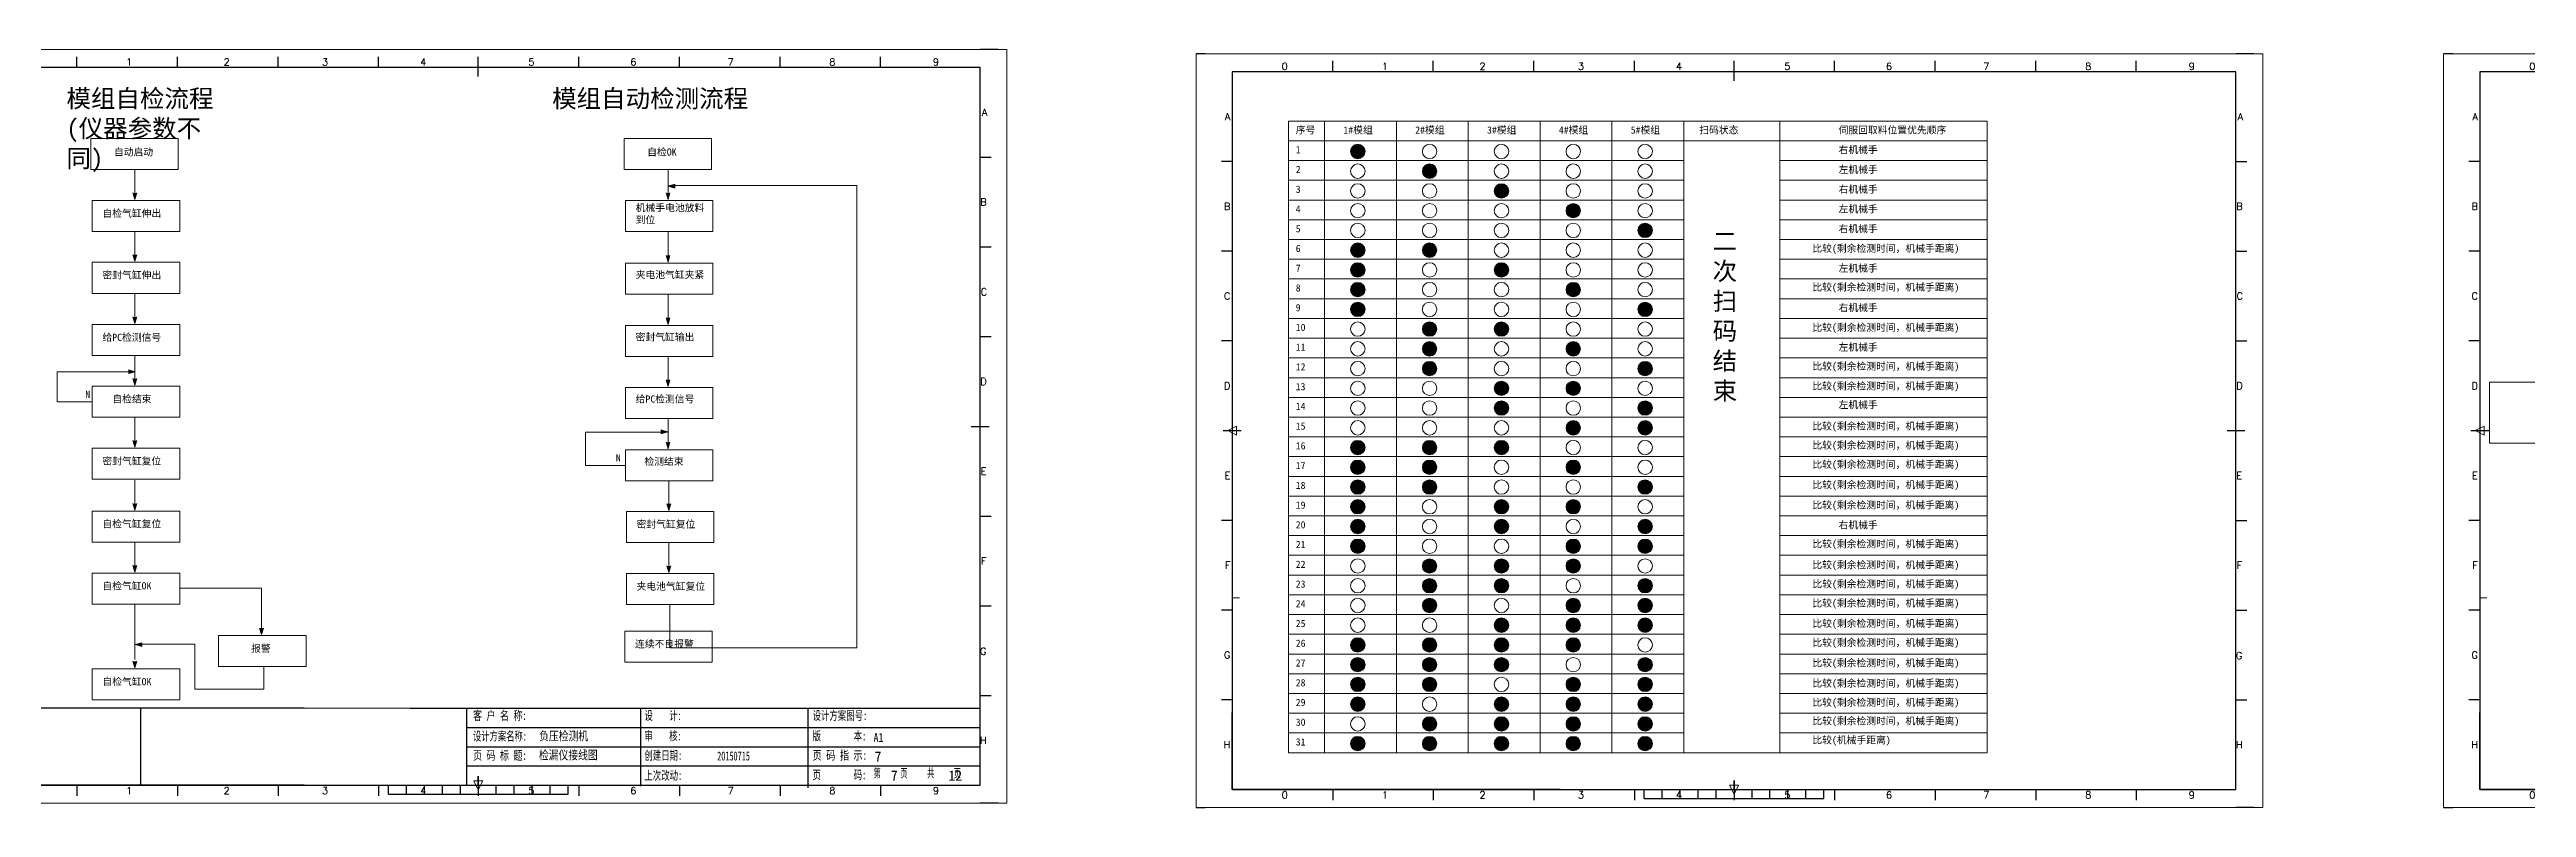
# Model space of a CAD drawing. Extents: x 2511 to 8703, y -745 to 3310.
# Drawn here: x 4125 to 4815, y -514 to -303 of the extents above; entities that cross this region are included whole.
import ezdxf
from ezdxf.enums import TextEntityAlignment as Align

# ---------------------------------------------------------------- set-up
doc = ezdxf.new("R2010")
doc.units = 0
doc.header["$MEASUREMENT"] = 0
doc.layers.add('AE_BOR', color=1, linetype='Continuous')
doc.layers.add('MISC', color=2, linetype='Continuous')
doc.styles.add('Standard0.67', font='', dxfattribs={"width": 0.67})
doc.styles.add('Standard_0.8', font='', dxfattribs={"width": 0.8})
doc.styles.add('WD', font='romans.shx', dxfattribs={"bigfont": 'gbcbig.shx'})
doc.styles.add('样式 0', font='')
doc.styles.get('Standard0.67').set_extended_font_data('FangSong_GB2312')
doc.styles.get('Standard_0.8').set_extended_font_data('FangSong_GB2312')
doc.styles.get('样式 0').set_extended_font_data('KaiTi_GB2312')

# ---------------------------------------------------------------- blocks, each defined once
blk = doc.blocks.new('gb_a2_a')
for p, q in [((584, 410), (25, 410)), ((25, 410), (25, 10)), ((584, 10), (584, 410)), ((25, 10), (584, 10))]:
    blk.add_line(p, q)
at = {"lineweight": 9, "ltscale": 0.1}
blk.add_line((25, 116.9), (29, 116.9), dxfattribs=at)
at = {"layer": 'AE_BOR', "lineweight": 30}
for p, q in [((10, 420), (4.9, 420)), ((594, 420), (584, 420)), ((4.9, 0), (10, 0)), ((594, 0), (584, 0))]:
    blk.add_line(p, q, dxfattribs=at)
at = {"layer": 'AE_BOR', "color": 1, "lineweight": 15}
for p, q in [((4.9, 420), (598.9, 420)), ((4.9, 0), (4.9, 420)), ((598.9, 420), (598.9, 0)), ((22.5, 210), (27.5, 212.5)), ((27.5, 207.5), (22.5, 210)), ((27.5, 212.5), (27.5, 207.5)), ((598.9, 0), (4.9, 0)), ((304.5, 7.5), (302, 12.5)), ((302, 12.5), (307, 12.5)), ((307, 12.5), (304.5, 7.5))]:
    blk.add_line(p, q, dxfattribs=at)
at = {"layer": 'AE_BOR'}
for p, q in [((81, 410), (81, 416)), ((137, 410), (137, 416)), ((193, 410), (193, 416)), ((249, 410), (249, 416)), ((304.5, 410), (304.5, 416)), ((360.5, 410), (360.5, 416)), ((416.5, 410), (416.5, 416)), ((472.5, 410), (472.5, 416)), ((528.5, 410), (528.5, 416)), ((25, 360), (19, 360)), ((584, 360), (590, 360)), ((25, 310), (19, 310)), ((584, 310), (590, 310)), ((25, 260), (19, 260)), ((584, 260), (590, 260)), ((25, 160), (19, 160)), ((584, 160), (590, 160)), ((25, 110), (19, 110)), ((584, 110), (590, 110)), ((25, 60), (19, 60)), ((584, 60), (590, 60)), ((81, 10), (81, 4)), ((137, 10), (137, 4)), ((193, 10), (193, 4)), ((249, 10), (249, 4)), ((304.5, 10), (304.5, 4)), ((360.5, 10), (360.5, 4)), ((416.5, 10), (416.5, 4)), ((472.5, 10), (472.5, 4)), ((528.5, 10), (528.5, 4))]:
    blk.add_line(p, q, dxfattribs=at)
at = {"layer": 'AE_BOR', "color": 2, "lineweight": 30}
for p, q in [((304.5, 405), (304.5, 415)), ((20, 210), (30, 210)), ((579, 210), (589, 210)), ((304.5, 10), (304.5, 15)), ((304.5, 15), (304.5, 5)), ((254.5, 5), (254.5, 10)), ((254.5, 5), (354.5, 5)), ((264.5, 5), (264.5, 10)), ((274.5, 5), (274.5, 10)), ((284.5, 5), (284.5, 10)), ((294.5, 5), (294.5, 10)), ((304.5, 10), (304.5, 5)), ((314.5, 5), (314.5, 10)), ((324.5, 5), (324.5, 10)), ((334.5, 5), (334.5, 10)), ((344.5, 5), (344.5, 10)), ((354.5, 5), (354.5, 10))]:
    blk.add_line(p, q, dxfattribs=at)
at = {"layer": 'AE_BOR', "style": 'WD'}
for s, p in [('0', (54.3, 411)), ('1', (110.1, 411)), ('2', (164.4, 411)), ('3', (219.2, 411)), ('4', (273.8, 411)), ('5', (334.1, 411)), ('6', (390.8, 411)), ('7', (445, 411)), ('8', (501.7, 411)), ('9', (559.4, 411)), ('0', (54.3, 5)), ('1', (110.1, 5)), ('2', (164.4, 5)), ('3', (219.2, 5)), ('4', (273.8, 5)), ('5', (334.1, 5)), ('6', (390.8, 5)), ('7', (445, 5)), ('8', (501.7, 5)), ('9', (559.4, 5))]:
    blk.add_text(s, height=4, dxfattribs=at).set_placement(p, align=Align.CENTER)
for s, p in [('A', (24, 385)), ('A', (588, 385)), ('B', (24, 335)), ('B', (587.7, 335)), ('C', (24, 285)), ('C', (587.9, 285)), ('D', (24, 235)), ('D', (587.7, 235)), ('E', (24, 185)), ('E', (587.5, 185)), ('F', (24, 135)), ('F', (587.5, 135)), ('F', (587.5, 135)), ('G', (24, 85)), ('G', (587.5, 84.6)), ('H', (24, 35)), ('H', (587.7, 35))]:
    blk.add_text(s, height=4, dxfattribs=at).set_placement(p, align=Align.MIDDLE_RIGHT)

msp = doc.modelspace()

# ---------------------------------------------------------------- hatches: boundary and pattern name
at = {"lineweight": 0}
h = msp.add_hatch(color=1, dxfattribs=at)
edge = h.paths.add_edge_path()
edge.add_arc((4489.61, -331.38), 2.01, 0, 360)
h = msp.add_hatch(color=1, dxfattribs=at)
edge = h.paths.add_edge_path()
edge.add_arc((4509.61, -336.88), 2.01, 0, 360)
for points in [[(4149.09, -342.94), (4148.55, -342.94), (4149.09, -344.77)], [(4149.62, -342.94), (4149.09, -342.94), (4149.09, -344.77)], [(4297.56, -342.94), (4297.02, -342.94), (4297.56, -344.77)], [(4298.1, -342.94), (4297.56, -342.94), (4297.56, -344.77)], [(4299.45, -341.02), (4299.45, -340.48), (4297.62, -341.02)], [(4299.45, -341.56), (4299.45, -341.02), (4297.62, -341.02)], [(4149.09, -360.14), (4148.55, -360.14), (4149.09, -361.97)], [(4149.62, -360.14), (4149.09, -360.14), (4149.09, -361.97)], [(4297.56, -360.36), (4297.02, -360.36), (4297.56, -362.19)], [(4298.1, -360.36), (4297.56, -360.36), (4297.56, -362.19)], [(4149.09, -377.49), (4148.55, -377.49), (4149.09, -379.32)], [(4149.62, -377.49), (4149.09, -377.49), (4149.09, -379.32)], [(4297.56, -377.73), (4297.02, -377.73), (4297.56, -379.56)], [(4298.1, -377.73), (4297.56, -377.73), (4297.56, -379.56)], [(4147.39, -392.2), (4147.39, -392.74), (4149.22, -392.74)], [(4147.39, -392.74), (4147.39, -393.27), (4149.22, -392.74)], [(4149.09, -394.66), (4148.55, -394.66), (4149.09, -396.49)], [(4149.62, -394.66), (4149.09, -394.66), (4149.09, -396.49)], [(4297.56, -395.01), (4297.02, -395.01), (4297.56, -396.84)], [(4298.1, -395.01), (4297.56, -395.01), (4297.56, -396.84)], [(4149.09, -411.96), (4148.55, -411.96), (4149.09, -413.79)], [(4149.62, -411.96), (4149.09, -411.96), (4149.09, -413.79)], [(4295.62, -408.95), (4295.62, -409.49), (4297.44, -409.49)], [(4295.62, -409.49), (4295.62, -410.03), (4297.44, -409.49)], [(4297.56, -412.4), (4297.02, -412.4), (4297.56, -414.23)], [(4298.1, -412.4), (4297.56, -412.4), (4297.56, -414.23)], [(4149.09, -429.47), (4148.55, -429.47), (4149.09, -431.3)], [(4149.62, -429.47), (4149.09, -429.47), (4149.09, -431.3)], [(4297.8, -429.56), (4297.26, -429.56), (4297.8, -431.39)], [(4298.34, -429.56), (4297.8, -429.56), (4297.8, -431.39)], [(4149.09, -446.74), (4148.55, -446.74), (4149.09, -448.56)], [(4149.62, -446.74), (4149.09, -446.74), (4149.09, -448.56)], [(4297.8, -446.86), (4297.26, -446.86), (4297.8, -448.69)], [(4298.34, -446.86), (4297.8, -446.86), (4297.8, -448.69)], [(4151.04, -468.79), (4151.04, -468.25), (4149.22, -468.79)], [(4151.04, -469.32), (4151.04, -468.79), (4149.22, -468.79)], [(4184.37, -464.16), (4183.83, -464.16), (4184.37, -465.99)], [(4184.91, -464.16), (4184.37, -464.16), (4184.37, -465.99)], [(4149.09, -473.42), (4148.55, -473.42), (4149.09, -475.25)], [(4149.62, -473.42), (4149.09, -473.42), (4149.09, -475.25)]]:
    msp.add_hatch(color=256, dxfattribs=at).paths.add_polyline_path(points)
h = msp.add_hatch(color=1, dxfattribs=at)
edge = h.paths.add_edge_path()
edge.add_arc((4529.61, -342.38), 2.01, 0, 360)
h = msp.add_hatch(color=1, dxfattribs=at)
edge = h.paths.add_edge_path()
edge.add_arc((4549.61, -347.88), 2.01, 0, 360)
h = msp.add_hatch(color=1, dxfattribs=at)
edge = h.paths.add_edge_path()
edge.add_arc((4569.61, -353.38), 2.01, 0, 360)
h = msp.add_hatch(color=1, dxfattribs=at)
edge = h.paths.add_edge_path()
edge.add_arc((4489.61, -358.88), 2.01, 0, 360)
h = msp.add_hatch(color=1, dxfattribs=at)
edge = h.paths.add_edge_path()
edge.add_arc((4509.61, -358.88), 2.01, 0, 360)
h = msp.add_hatch(color=1, dxfattribs=at)
edge = h.paths.add_edge_path()
edge.add_arc((4489.61, -364.38), 2.01, 0, 360)
h = msp.add_hatch(color=1, dxfattribs=at)
edge = h.paths.add_edge_path()
edge.add_arc((4529.61, -364.38), 2.01, 0, 360)
h = msp.add_hatch(color=1, dxfattribs=at)
edge = h.paths.add_edge_path()
edge.add_arc((4489.61, -369.88), 2.01, 0, 360)
h = msp.add_hatch(color=1, dxfattribs=at)
edge = h.paths.add_edge_path()
edge.add_arc((4549.61, -369.88), 2.01, 0, 360)
h = msp.add_hatch(color=1, dxfattribs=at)
edge = h.paths.add_edge_path()
edge.add_arc((4489.61, -375.38), 2.01, 0, 360)
h = msp.add_hatch(color=1, dxfattribs=at)
edge = h.paths.add_edge_path()
edge.add_arc((4509.61, -380.88), 2.01, 0, 360)
h = msp.add_hatch(color=1, dxfattribs=at)
edge = h.paths.add_edge_path()
edge.add_arc((4529.61, -380.88), 2.01, 0, 360)
h = msp.add_hatch(color=1, dxfattribs=at)
edge = h.paths.add_edge_path()
edge.add_arc((4569.61, -375.38), 2.01, 0, 360)
h = msp.add_hatch(color=1, dxfattribs=at)
edge = h.paths.add_edge_path()
edge.add_arc((4509.61, -386.38), 2.01, 0, 360)
h = msp.add_hatch(color=1, dxfattribs=at)
edge = h.paths.add_edge_path()
edge.add_arc((4549.61, -386.38), 2.01, 0, 360)
h = msp.add_hatch(color=1, dxfattribs=at)
edge = h.paths.add_edge_path()
edge.add_arc((4509.61, -391.88), 2.01, 0, 360)
h = msp.add_hatch(color=1, dxfattribs=at)
edge = h.paths.add_edge_path()
edge.add_arc((4569.61, -391.88), 2.01, 0, 360)
h = msp.add_hatch(color=1, dxfattribs=at)
edge = h.paths.add_edge_path()
edge.add_arc((4529.61, -397.38), 2.01, 0, 360)
h = msp.add_hatch(color=1, dxfattribs=at)
edge = h.paths.add_edge_path()
edge.add_arc((4549.61, -397.38), 2.01, 0, 360)
h = msp.add_hatch(color=1, dxfattribs=at)
edge = h.paths.add_edge_path()
edge.add_arc((4529.61, -402.88), 2.01, 0, 360)
h = msp.add_hatch(color=1, dxfattribs=at)
edge = h.paths.add_edge_path()
edge.add_arc((4549.61, -408.38), 2.01, 0, 360)
h = msp.add_hatch(color=1, dxfattribs=at)
edge = h.paths.add_edge_path()
edge.add_arc((4569.61, -402.88), 2.01, 0, 360)
h = msp.add_hatch(color=1, dxfattribs=at)
edge = h.paths.add_edge_path()
edge.add_arc((4569.61, -408.38), 2.01, 0, 360)
h = msp.add_hatch(color=1, dxfattribs=at)
edge = h.paths.add_edge_path()
edge.add_arc((4489.61, -413.88), 2.01, 0, 360)
h = msp.add_hatch(color=1, dxfattribs=at)
edge = h.paths.add_edge_path()
edge.add_arc((4509.61, -413.88), 2.01, 0, 360)
h = msp.add_hatch(color=1, dxfattribs=at)
edge = h.paths.add_edge_path()
edge.add_arc((4529.61, -413.88), 2.01, 0, 360)
h = msp.add_hatch(color=1, dxfattribs=at)
edge = h.paths.add_edge_path()
edge.add_arc((4489.61, -419.38), 2.01, 0, 360)
h = msp.add_hatch(color=1, dxfattribs=at)
edge = h.paths.add_edge_path()
edge.add_arc((4509.61, -419.38), 2.01, 0, 360)
h = msp.add_hatch(color=1, dxfattribs=at)
edge = h.paths.add_edge_path()
edge.add_arc((4549.61, -419.38), 2.01, 0, 360)
h = msp.add_hatch(color=1, dxfattribs=at)
edge = h.paths.add_edge_path()
edge.add_arc((4489.61, -424.88), 2.01, 0, 360)
h = msp.add_hatch(color=1, dxfattribs=at)
edge = h.paths.add_edge_path()
edge.add_arc((4509.61, -424.88), 2.01, 0, 360)
h = msp.add_hatch(color=1, dxfattribs=at)
edge = h.paths.add_edge_path()
edge.add_arc((4569.61, -424.88), 2.01, 0, 360)
h = msp.add_hatch(color=1, dxfattribs=at)
edge = h.paths.add_edge_path()
edge.add_arc((4489.61, -430.38), 2.01, 0, 360)
h = msp.add_hatch(color=1, dxfattribs=at)
edge = h.paths.add_edge_path()
edge.add_arc((4489.61, -435.88), 2.01, 0, 360)
h = msp.add_hatch(color=1, dxfattribs=at)
edge = h.paths.add_edge_path()
edge.add_arc((4529.61, -430.38), 2.01, 0, 360)
h = msp.add_hatch(color=1, dxfattribs=at)
edge = h.paths.add_edge_path()
edge.add_arc((4529.61, -435.88), 2.01, 0, 360)
h = msp.add_hatch(color=1, dxfattribs=at)
edge = h.paths.add_edge_path()
edge.add_arc((4549.61, -430.38), 2.01, 0, 360)
h = msp.add_hatch(color=1, dxfattribs=at)
edge = h.paths.add_edge_path()
edge.add_arc((4569.61, -435.88), 2.01, 0, 360)
h = msp.add_hatch(color=1, dxfattribs=at)
edge = h.paths.add_edge_path()
edge.add_arc((4489.61, -441.38), 2.01, 0, 360)
h = msp.add_hatch(color=1, dxfattribs=at)
edge = h.paths.add_edge_path()
edge.add_arc((4549.61, -441.38), 2.01, 0, 360)
h = msp.add_hatch(color=1, dxfattribs=at)
edge = h.paths.add_edge_path()
edge.add_arc((4569.61, -441.38), 2.01, 0, 360)
h = msp.add_hatch(color=1, dxfattribs=at)
edge = h.paths.add_edge_path()
edge.add_arc((4509.61, -446.88), 2.01, 0, 360)
h = msp.add_hatch(color=1, dxfattribs=at)
edge = h.paths.add_edge_path()
edge.add_arc((4529.61, -446.88), 2.01, 0, 360)
h = msp.add_hatch(color=1, dxfattribs=at)
edge = h.paths.add_edge_path()
edge.add_arc((4549.61, -446.88), 2.01, 0, 360)
h = msp.add_hatch(color=1, dxfattribs=at)
edge = h.paths.add_edge_path()
edge.add_arc((4509.61, -452.38), 2.01, 0, 360)
h = msp.add_hatch(color=1, dxfattribs=at)
edge = h.paths.add_edge_path()
edge.add_arc((4529.61, -452.38), 2.01, 0, 360)
h = msp.add_hatch(color=1, dxfattribs=at)
edge = h.paths.add_edge_path()
edge.add_arc((4569.61, -452.38), 2.01, 0, 360)
h = msp.add_hatch(color=1, dxfattribs=at)
edge = h.paths.add_edge_path()
edge.add_arc((4509.61, -457.88), 2.01, 0, 360)
h = msp.add_hatch(color=1, dxfattribs=at)
edge = h.paths.add_edge_path()
edge.add_arc((4529.61, -463.38), 2.01, 0, 360)
h = msp.add_hatch(color=1, dxfattribs=at)
edge = h.paths.add_edge_path()
edge.add_arc((4549.61, -457.88), 2.01, 0, 360)
h = msp.add_hatch(color=1, dxfattribs=at)
edge = h.paths.add_edge_path()
edge.add_arc((4549.61, -463.38), 2.01, 0, 360)
h = msp.add_hatch(color=1, dxfattribs=at)
edge = h.paths.add_edge_path()
edge.add_arc((4569.61, -457.88), 2.01, 0, 360)
h = msp.add_hatch(color=1, dxfattribs=at)
edge = h.paths.add_edge_path()
edge.add_arc((4569.61, -463.38), 2.01, 0, 360)
h = msp.add_hatch(color=1, dxfattribs=at)
edge = h.paths.add_edge_path()
edge.add_arc((4489.61, -468.88), 2.01, 0, 360)
h = msp.add_hatch(color=1, dxfattribs=at)
edge = h.paths.add_edge_path()
edge.add_arc((4509.61, -468.88), 2.01, 0, 360)
h = msp.add_hatch(color=1, dxfattribs=at)
edge = h.paths.add_edge_path()
edge.add_arc((4529.61, -468.88), 2.01, 0, 360)
h = msp.add_hatch(color=1, dxfattribs=at)
edge = h.paths.add_edge_path()
edge.add_arc((4549.61, -468.88), 2.01, 0, 360)
h = msp.add_hatch(color=1, dxfattribs=at)
edge = h.paths.add_edge_path()
edge.add_arc((4489.61, -474.38), 2.01, 0, 360)
h = msp.add_hatch(color=1, dxfattribs=at)
edge = h.paths.add_edge_path()
edge.add_arc((4509.61, -474.38), 2.01, 0, 360)
h = msp.add_hatch(color=1, dxfattribs=at)
edge = h.paths.add_edge_path()
edge.add_arc((4529.61, -474.38), 2.01, 0, 360)
h = msp.add_hatch(color=1, dxfattribs=at)
edge = h.paths.add_edge_path()
edge.add_arc((4569.61, -474.38), 2.01, 0, 360)
h = msp.add_hatch(color=1, dxfattribs=at)
edge = h.paths.add_edge_path()
edge.add_arc((4489.61, -479.88), 2.01, 0, 360)
h = msp.add_hatch(color=1, dxfattribs=at)
edge = h.paths.add_edge_path()
edge.add_arc((4509.61, -479.88), 2.01, 0, 360)
h = msp.add_hatch(color=1, dxfattribs=at)
edge = h.paths.add_edge_path()
edge.add_arc((4549.61, -479.88), 2.01, 0, 360)
h = msp.add_hatch(color=1, dxfattribs=at)
edge = h.paths.add_edge_path()
edge.add_arc((4569.61, -479.88), 2.01, 0, 360)
h = msp.add_hatch(color=1, dxfattribs=at)
edge = h.paths.add_edge_path()
edge.add_arc((4489.61, -485.38), 2.01, 0, 360)
h = msp.add_hatch(color=1, dxfattribs=at)
edge = h.paths.add_edge_path()
edge.add_arc((4509.61, -490.88), 2.01, 0, 360)
h = msp.add_hatch(color=1, dxfattribs=at)
edge = h.paths.add_edge_path()
edge.add_arc((4529.61, -485.38), 2.01, 0, 360)
h = msp.add_hatch(color=1, dxfattribs=at)
edge = h.paths.add_edge_path()
edge.add_arc((4529.61, -490.88), 2.01, 0, 360)
h = msp.add_hatch(color=1, dxfattribs=at)
edge = h.paths.add_edge_path()
edge.add_arc((4549.61, -485.38), 2.01, 0, 360)
h = msp.add_hatch(color=1, dxfattribs=at)
edge = h.paths.add_edge_path()
edge.add_arc((4549.61, -490.88), 2.01, 0, 360)
h = msp.add_hatch(color=1, dxfattribs=at)
edge = h.paths.add_edge_path()
edge.add_arc((4569.61, -485.38), 2.01, 0, 360)
h = msp.add_hatch(color=1, dxfattribs=at)
edge = h.paths.add_edge_path()
edge.add_arc((4569.61, -490.88), 2.01, 0, 360)
h = msp.add_hatch(color=1, dxfattribs=at)
edge = h.paths.add_edge_path()
edge.add_arc((4489.61, -496.38), 2.01, 0, 360)
h = msp.add_hatch(color=1, dxfattribs=at)
edge = h.paths.add_edge_path()
edge.add_arc((4509.61, -496.38), 2.01, 0, 360)
h = msp.add_hatch(color=1, dxfattribs=at)
edge = h.paths.add_edge_path()
edge.add_arc((4529.61, -496.38), 2.01, 0, 360)
h = msp.add_hatch(color=1, dxfattribs=at)
edge = h.paths.add_edge_path()
edge.add_arc((4549.61, -496.38), 2.01, 0, 360)
h = msp.add_hatch(color=1, dxfattribs=at)
edge = h.paths.add_edge_path()
edge.add_arc((4569.61, -496.38), 2.01, 0, 360)

# ---------------------------------------------------------------- linework, layer by layer
for p, q in [((4470.35, -322.91), (4664.82, -322.91)), ((4470.35, -322.91), (4470.35, -498.91)), ((4480.35, -322.91), (4480.35, -498.91)), ((4500.35, -322.91), (4500.35, -498.91)), ((4520.35, -322.91), (4520.35, -498.91)), ((4540.35, -322.91), (4540.35, -498.91)), ((4560.35, -322.91), (4560.35, -498.91)), ((4580.35, -322.91), (4580.35, -498.91)), ((4607.1, -322.91), (4607.1, -498.91)), ((4664.82, -322.91), (4664.82, -498.91)), ((4470.35, -328.41), (4664.82, -328.41)), ((4149.09, -336.47), (4149.09, -344.77)), ((4297.56, -336.47), (4297.56, -344.77)), ((4470.35, -333.91), (4580.35, -333.91)), ((4607.1, -333.91), (4664.82, -333.91)), ((4149.09, -344.77), (4148.55, -342.94)), ((4149.09, -344.77), (4149.62, -342.94)), ((4297.56, -344.77), (4297.02, -342.94)), ((4297.56, -344.77), (4298.1, -342.94)), ((4297.62, -341.02), (4299.45, -340.48)), ((4297.62, -341.02), (4299.45, -341.56)), ((4350.13, -340.89), (4298.18, -340.89)), ((4299.45, -340.48), (4299.45, -341.56)), ((4350.13, -469.68), (4350.13, -340.89)), ((4470.35, -339.41), (4580.35, -339.41)), ((4607.1, -339.41), (4664.82, -339.41)), ((4470.35, -344.91), (4580.35, -344.91)), ((4470.35, -350.41), (4580.35, -350.41)), ((4607.1, -344.91), (4664.82, -344.91)), ((4607.1, -350.41), (4664.82, -350.41)), ((4149.09, -353.67), (4149.09, -361.97)), ((4297.56, -353.89), (4297.56, -362.19)), ((4470.35, -355.91), (4580.35, -355.91)), ((4607.1, -355.91), (4664.82, -355.91)), ((4149.09, -361.97), (4148.55, -360.14)), ((4149.09, -361.97), (4149.62, -360.14)), ((4297.56, -362.19), (4297.02, -360.36)), ((4297.56, -362.19), (4298.1, -360.36)), ((4470.35, -361.41), (4580.35, -361.41)), ((4607.1, -361.41), (4664.82, -361.41)), ((4149.09, -371.02), (4149.09, -379.32)), ((4297.56, -371.26), (4297.56, -379.56)), ((4470.35, -366.91), (4580.35, -366.91)), ((4470.35, -372.41), (4580.35, -372.41)), ((4607.1, -366.91), (4664.82, -366.91)), ((4607.1, -372.41), (4664.82, -372.41)), ((4149.09, -379.32), (4148.55, -377.49)), ((4149.09, -379.32), (4149.62, -377.49)), ((4297.56, -379.56), (4297.02, -377.73)), ((4297.56, -379.56), (4298.1, -377.73)), ((4470.35, -377.91), (4580.35, -377.91)), ((4607.1, -377.91), (4664.82, -377.91)), ((4470.35, -383.41), (4580.35, -383.41)), ((4607.1, -383.41), (4664.82, -383.41)), ((4127.48, -401.14), (4127.48, -392.74)), ((4127.48, -392.74), (4148.71, -392.74)), ((4149.22, -392.74), (4147.39, -392.2)), ((4147.39, -393.27), (4147.39, -392.2)), ((4149.22, -392.74), (4147.39, -393.27)), ((4149.09, -388.19), (4149.09, -396.49)), ((4297.56, -388.54), (4297.56, -396.84)), ((4470.35, -388.91), (4580.35, -388.91)), ((4607.1, -388.91), (4664.82, -388.91)), ((4149.09, -396.49), (4148.55, -394.66)), ((4149.09, -396.49), (4149.62, -394.66)), ((4297.56, -396.84), (4297.02, -395.01)), ((4297.56, -396.84), (4298.1, -395.01)), ((4470.35, -394.41), (4580.35, -394.41)), ((4470.35, -399.91), (4580.35, -399.91)), ((4607.1, -394.41), (4664.82, -394.41)), ((4607.1, -399.91), (4664.82, -399.91)), ((4137.27, -401.14), (4127.48, -401.14)), ((4149.09, -405.49), (4149.09, -413.79)), ((4297.56, -405.93), (4297.56, -414.23)), ((4470.35, -405.41), (4580.35, -405.41)), ((4607.1, -405.41), (4664.82, -405.41)), ((4149.09, -413.79), (4148.55, -411.96)), ((4149.09, -413.79), (4149.62, -411.96)), ((4274.57, -418.88), (4274.57, -409.58)), ((4274.57, -409.58), (4297.31, -409.58)), ((4297.44, -409.49), (4295.62, -408.95)), ((4295.62, -410.03), (4295.62, -408.95)), ((4297.44, -409.49), (4295.62, -410.03)), ((4297.56, -414.23), (4297.02, -412.4)), ((4297.56, -414.23), (4298.1, -412.4)), ((4470.35, -410.91), (4580.35, -410.91)), ((4607.1, -410.91), (4664.82, -410.91)), ((4285.74, -418.88), (4274.57, -418.88)), ((4470.35, -416.41), (4580.35, -416.41)), ((4607.1, -416.41), (4664.82, -416.41)), ((4149.09, -423), (4149.09, -431.3)), ((4297.8, -423.09), (4297.8, -431.39)), ((4470.35, -421.91), (4580.35, -421.91)), ((4470.35, -427.41), (4580.35, -427.41)), ((4607.1, -421.91), (4664.82, -421.91)), ((4607.1, -427.41), (4664.82, -427.41)), ((4149.09, -431.3), (4148.55, -429.47)), ((4149.09, -431.3), (4149.62, -429.47)), ((4297.8, -431.39), (4297.26, -429.56)), ((4297.8, -431.39), (4298.34, -429.56)), ((4470.35, -432.91), (4580.35, -432.91)), ((4607.1, -432.91), (4664.82, -432.91)), ((4149.09, -440.27), (4149.09, -448.56)), ((4297.8, -440.39), (4297.8, -448.69)), ((4470.35, -438.41), (4580.35, -438.41)), ((4607.1, -438.41), (4664.82, -438.41)), ((4149.09, -448.56), (4148.55, -446.74)), ((4149.09, -448.56), (4149.62, -446.74)), ((4297.8, -448.69), (4297.26, -446.86)), ((4297.8, -448.69), (4298.34, -446.86)), ((4470.35, -443.91), (4580.35, -443.91)), ((4607.1, -443.91), (4664.82, -443.91)), ((4161.68, -453.03), (4184.37, -453.03)), ((4184.37, -453.03), (4184.37, -465.99)), ((4470.35, -449.41), (4580.35, -449.41)), ((4470.35, -454.91), (4580.35, -454.91)), ((4607.1, -449.41), (4664.82, -449.41)), ((4607.1, -454.91), (4664.82, -454.91)), ((4149.09, -457.69), (4149.09, -472.98)), ((4298.07, -457.52), (4298.07, -469.68)), ((4470.35, -460.41), (4580.35, -460.41)), ((4607.1, -460.41), (4664.82, -460.41)), ((4149.22, -468.79), (4151.04, -468.25)), ((4149.22, -468.79), (4151.04, -469.32)), ((4165.82, -468.66), (4149.78, -468.66)), ((4151.04, -468.25), (4151.04, -469.32)), ((4165.82, -481.22), (4165.82, -468.66)), ((4184.37, -465.99), (4183.83, -464.16)), ((4184.37, -465.99), (4184.91, -464.16)), ((4470.35, -465.91), (4580.35, -465.91)), ((4607.1, -465.91), (4664.82, -465.91)), ((4149.09, -475.25), (4148.55, -473.42)), ((4149.09, -475.25), (4149.62, -473.42)), ((4184.97, -474.85), (4184.97, -481.22)), ((4298.07, -469.68), (4350.13, -469.68)), ((4470.35, -471.41), (4580.35, -471.41)), ((4607.1, -471.41), (4664.82, -471.41)), ((4184.97, -481.22), (4165.82, -481.22)), ((4470.35, -476.91), (4580.35, -476.91)), ((4470.35, -482.41), (4580.35, -482.41)), ((4607.1, -476.91), (4664.82, -476.91)), ((4607.1, -482.41), (4664.82, -482.41)), ((4470.35, -487.91), (4580.35, -487.91)), ((4607.1, -487.91), (4664.82, -487.91)), ((4470.35, -493.41), (4580.35, -493.41)), ((4607.1, -493.41), (4664.82, -493.41)), ((4470.35, -498.91), (4664.82, -498.91))]:
    msp.add_line(p, q, dxfattribs=at)
at = {"color": 0, "ltscale": 2}
for p, q in [((4196.28, -486.52), (4104.98, -486.52)), ((4225.74, -486.52), (4384.48, -486.52)), ((4241.44, -486.52), (4241.44, -507.97)), ((4290.01, -508.23), (4290.01, -486.52)), ((4336.59, -508.73), (4336.59, -486.52)), ((4384.48, -507.97), (4384.48, -486.52)), ((4454.63, -509.17), (4454.63, -487.73)), ((4801.99, -509.17), (4801.99, -487.73)), ((4354.48, -502.61), (4384.48, -502.61)), ((4196.28, -507.97), (4104.98, -507.97)), ((4354.48, -507.97), (4384.48, -507.97)), ((4545.94, -509.17), (4454.63, -509.17)), ((4893.3, -509.17), (4801.99, -509.17))]:
    msp.add_line(p, q, dxfattribs=at)
at = {"color": 0}
msp.add_line((4150.63, -486.52), (4150.63, -507.97), dxfattribs=at)
at = {"lineweight": 9, "ltscale": 0.1}
for p, q in [((4196.28, -486.52), (4225.74, -486.52)), ((4196.28, -507.97), (4225.74, -507.97)), ((4224.39, -507.97), (4224.39, -507.97)), ((4224.39, -507.97), (4224.39, -507.97)), ((4545.94, -509.17), (4575.4, -509.17))]:
    msp.add_line(p, q, dxfattribs=at)
for p, q in [((4241.44, -491.89), (4285.69, -491.89)), ((4285.69, -491.89), (4354.48, -491.89)), ((4354.48, -491.89), (4384.48, -491.89)), ((4241.44, -497.25), (4285.69, -497.25)), ((4241.44, -502.61), (4285.69, -502.61)), ((4285.69, -497.25), (4354.48, -497.25)), ((4285.69, -502.61), (4354.48, -502.61)), ((4354.48, -497.25), (4384.48, -497.25)), ((4225.74, -507.97), (4285.69, -507.97)), ((4225.74, -507.97), (4285.69, -507.97)), ((4285.69, -507.97), (4354.48, -507.97))]:
    msp.add_line(p, q)
at = {"lineweight": 0}
for points in [[(4136.85, -327.74), (4161.19, -327.74), (4161.19, -336.39), (4136.85, -336.39)], [(4285.33, -327.74), (4309.67, -327.74), (4309.67, -336.39), (4285.33, -336.39)], [(4137.24, -345.05), (4161.58, -345.05), (4161.58, -353.71), (4137.24, -353.71)], [(4285.71, -345.05), (4310.05, -345.05), (4310.05, -353.71), (4285.71, -353.71)], [(4137.24, -362.25), (4161.58, -362.25), (4161.58, -370.91), (4137.24, -370.91)], [(4285.71, -362.47), (4310.05, -362.47), (4310.05, -371.13), (4285.71, -371.13)], [(4137.24, -379.6), (4161.58, -379.6), (4161.58, -388.26), (4137.24, -388.26)], [(4285.71, -379.84), (4310.05, -379.84), (4310.05, -388.5), (4285.71, -388.5)], [(4137.24, -396.77), (4161.58, -396.77), (4161.58, -405.43), (4137.24, -405.43)], [(4285.71, -397.12), (4310.05, -397.12), (4310.05, -405.78), (4285.71, -405.78)], [(4804.73, -395.62), (4852.1, -395.62), (4852.1, -412.68), (4804.73, -412.68)], [(4137.24, -414.07), (4161.58, -414.07), (4161.58, -422.73), (4137.24, -422.73)], [(4285.71, -414.51), (4310.05, -414.51), (4310.05, -423.17), (4285.71, -423.17)], [(4137.24, -431.58), (4161.58, -431.58), (4161.58, -440.24), (4137.24, -440.24)], [(4285.95, -431.67), (4310.29, -431.67), (4310.29, -440.33), (4285.95, -440.33)], [(4137.24, -448.85), (4161.58, -448.85), (4161.58, -457.5), (4137.24, -457.5)], [(4285.95, -448.97), (4310.29, -448.97), (4310.29, -457.63), (4285.95, -457.63)], [(4172.42, -466.27), (4196.76, -466.27), (4196.76, -474.93), (4172.42, -474.93)], [(4285.51, -465.06), (4309.85, -465.06), (4309.85, -473.72), (4285.51, -473.72)], [(4137.24, -475.53), (4161.58, -475.53), (4161.58, -484.19), (4137.24, -484.19)]]:
    msp.add_lwpolyline(points, close=True, dxfattribs=at)
for centre in [(4489.61, -331.38), (4509.61, -331.38), (4529.61, -331.38), (4549.61, -331.38), (4569.61, -331.38), (4489.61, -336.88), (4509.61, -336.88), (4529.61, -336.88), (4549.61, -336.88), (4569.61, -336.88), (4489.61, -342.38), (4509.61, -342.38), (4529.61, -342.38), (4549.61, -342.38), (4569.61, -342.38), (4489.61, -347.88), (4489.61, -353.38), (4509.61, -347.88), (4509.61, -353.38), (4529.61, -347.88), (4529.61, -353.38), (4549.61, -347.88), (4549.61, -353.38), (4569.61, -347.88), (4569.61, -353.38), (4489.61, -358.88), (4509.61, -358.88), (4529.61, -358.88), (4549.61, -358.88), (4569.61, -358.88), (4489.61, -364.38), (4509.61, -364.38), (4529.61, -364.38), (4549.61, -364.38), (4569.61, -364.38), (4489.61, -369.88), (4509.61, -369.88), (4529.61, -369.88), (4549.61, -369.88), (4569.61, -369.88), (4489.61, -375.38), (4489.61, -380.88), (4509.61, -375.38), (4509.61, -380.88), (4529.61, -375.38), (4529.61, -380.88), (4549.61, -375.38), (4549.61, -380.88), (4569.61, -375.38), (4569.61, -380.88), (4489.61, -386.38), (4509.61, -386.38), (4529.61, -386.38), (4549.61, -386.38), (4569.61, -386.38), (4489.61, -391.88), (4509.61, -391.88), (4529.61, -391.88), (4549.61, -391.88), (4569.61, -391.88), (4489.61, -397.38), (4509.61, -397.38), (4529.61, -397.38), (4549.61, -397.38), (4569.61, -397.38), (4489.61, -402.88), (4489.61, -408.38), (4509.61, -402.88), (4509.61, -408.38), (4529.61, -402.88), (4529.61, -408.38), (4549.61, -402.88), (4549.61, -408.38), (4569.61, -402.88), (4569.61, -408.38), (4489.61, -413.88), (4509.61, -413.88), (4529.61, -413.88), (4549.61, -413.88), (4569.61, -413.88), (4489.61, -419.38), (4509.61, -419.38), (4529.61, -419.38), (4549.61, -419.38), (4569.61, -419.38), (4489.61, -424.88), (4509.61, -424.88), (4529.61, -424.88), (4549.61, -424.88), (4569.61, -424.88), (4489.61, -430.38), (4489.61, -435.88), (4509.61, -430.38), (4509.61, -435.88), (4529.61, -430.38), (4529.61, -435.88), (4549.61, -430.38), (4549.61, -435.88), (4569.61, -430.38), (4569.61, -435.88), (4489.61, -441.38), (4509.61, -441.38), (4529.61, -441.38), (4549.61, -441.38), (4569.61, -441.38), (4489.61, -446.88), (4509.61, -446.88), (4529.61, -446.88), (4549.61, -446.88), (4569.61, -446.88), (4489.61, -452.38), (4509.61, -452.38), (4529.61, -452.38), (4549.61, -452.38), (4569.61, -452.38), (4489.61, -457.88), (4489.61, -463.38), (4509.61, -457.88), (4509.61, -463.38), (4529.61, -457.88), (4529.61, -463.38), (4549.61, -457.88), (4549.61, -463.38), (4569.61, -457.88), (4569.61, -463.38), (4489.61, -468.88), (4509.61, -468.88), (4529.61, -468.88), (4549.61, -468.88), (4569.61, -468.88), (4489.61, -474.38), (4509.61, -474.38), (4529.61, -474.38), (4549.61, -474.38), (4569.61, -474.38), (4489.61, -479.88), (4509.61, -479.88), (4529.61, -479.88), (4549.61, -479.88), (4569.61, -479.88), (4489.61, -485.38), (4489.61, -490.88), (4509.61, -485.38), (4509.61, -490.88), (4529.61, -485.38), (4529.61, -490.88), (4549.61, -485.38), (4549.61, -490.88), (4569.61, -485.38), (4569.61, -490.88), (4489.61, -496.38), (4509.61, -496.38), (4529.61, -496.38), (4549.61, -496.38), (4569.61, -496.38)]:
    msp.add_circle(centre, 2.01, dxfattribs=at)

# ---------------------------------------------------------------- block references
at = {"xscale": 0.5, "yscale": 0.5, "zscale": 0.5}
for p in [(4092.48, -512.97), (4442.13, -514.17), (4789.49, -514.17)]:
    msp.add_blockref('gb_a2_a', p, dxfattribs=at)

# ---------------------------------------------------------------- texts
at = {"lineweight": 0, "attachment_point": 1}
for s, insert, char_height, width in [('{\\fSimSun|b1|i0|c134|p2;\\C1;模组自检流程(仪器参数不同)}', (4130.06, -314.11), 5, 42.644), ('{\\fSimSun|b1|i0|c134|p2;\\C1;模组自动检测流程}', (4265.29, -314.11), 5, 58.4358), ('{\\fSimSun|b0|i0|c134|p2;序号}', (4472.33, -324.4), 2, 12.2506), ('{\\fSimSun|b0|i0|c134|p2;1#模组}', (4485.6, -324.4), 2, 12.2506), ('{\\fSimSun|b0|i0|c134|p2;2#模组}', (4505.6, -324.4), 2, 12.2506), ('{\\fSimSun|b0|i0|c134|p2;3#模组}', (4525.6, -324.4), 2, 12.2506), ('{\\fSimSun|b0|i0|c134|p2;4#模组}', (4545.6, -324.4), 2, 12.2506), ('{\\fSimSun|b0|i0|c134|p2;5#模组}', (4565.6, -324.4), 2, 12.2506), ('{\\fSimSun|b0|i0|c134|p2;扫码状态}', (4584.68, -324.4), 2, 12.2506), ('{\\fSimSun|b0|i0|c134|p2;伺服回取料位置优先顺序}', (4623.47, -324.4), 2, 31.9115), ('{\\fSimSun|b0|i0|c134|p2;自动启动}', (4143.27, -330.53), 2, 14.0642), ('{\\fSimSun|b0|i0|c134|p2;自检OK}', (4291.75, -330.53), 2, 14.0642), ('{\\fSimSun|b0|i0|c134|p2;1}', (4472.33, -329.9), 2, 12.2506), ('{\\fSimSun|b0|i0|c134|p2;右机械手}', (4623.47, -329.91), 2, 31.9115), ('{\\fSimSun|b0|i0|c134|p2;2}', (4472.33, -335.4), 2, 12.2506), ('{\\fSimSun|b0|i0|c134|p2;左机械手}', (4623.47, -335.41), 2, 31.9115), ('{\\fSimSun|b0|i0|c134|p2;3}', (4472.33, -340.9), 2, 12.2506), ('{\\fSimSun|b0|i0|c134|p2;右机械手}', (4623.47, -340.91), 2, 31.9115), ('{\\fSimSun|b0|i0|c134|p2;自检气缸伸出}', (4140.07, -347.62), 2, 20.5691), ('{\\fSimSun|b0|i0|c134|p2;机械手电池放料到位}', (4288.54, -346.07), 2, 20.5691), ('{\\fSimSun|b0|i0|c134|p2;4}', (4472.33, -346.4), 2, 12.2506), ('{\\fSimSun|b0|i0|c134|p2;左机械手}', (4623.47, -346.41), 2, 31.9115), ('{\\fSimSun|b0|i0|c134|p2;右机械手}', (4623.47, -351.91), 2, 31.9115), ('{\\fSimSun|b0|i0|c134|p2;5}', (4472.33, -351.9), 2, 12.2506), ('{\\fSimSun|b0|i0|c134|p2;6}', (4472.33, -357.4), 2, 12.2506), ('{\\fSimSun|b0|i0|c134|p2;二次扫码结束}', (4588.42, -353.89), 5, 7.4683), ('{\\fSimSun|b0|i0|c134|p2;比较(剩余检测时间，机械手距离)}', (4616.18, -357.38), 2, 43.5628), ('{\\fSimSun|b0|i0|c134|p2;密封气缸伸出}', (4140.07, -364.81), 2, 20.5691), ('{\\fSimSun|b0|i0|c134|p2;夹电池气缸夹紧}', (4288.54, -364.71), 2, 20.5691), ('{\\fSimSun|b0|i0|c134|p2;7}', (4472.33, -362.9), 2, 12.2506), ('{\\fSimSun|b0|i0|c134|p2;左机械手}', (4623.47, -362.91), 2, 31.9115), ('{\\fSimSun|b0|i0|c134|p2;8}', (4472.33, -368.4), 2, 12.2506), ('{\\fSimSun|b0|i0|c134|p2;比较(剩余检测时间，机械手距离)}', (4616.18, -368.19), 2, 43.5628), ('{\\fSimSun|b0|i0|c134|p2;9}', (4472.33, -373.9), 2, 12.2506), ('{\\fSimSun|b0|i0|c134|p2;比较(剩余检测时间，机械手距离)}', (4616.18, -379.42), 2, 43.5628), ('{\\fSimSun|b0|i0|c134|p2;右机械手}', (4623.47, -373.91), 2, 31.9115), ('{\\fSimSun|b0|i0|c134|p2;给PC检测信号}', (4140.07, -382.17), 2, 20.5691), ('{\\fSimSun|b0|i0|c134|p2;密封气缸输出}', (4288.54, -382.08), 2, 20.5691), ('{\\fSimSun|b0|i0|c134|p2;10}', (4472.33, -379.4), 2, 12.2506), ('{\\fSimSun|b0|i0|c134|p2;11}', (4472.33, -384.9), 2, 12.2506), ('{\\fSimSun|b0|i0|c134|p2;左机械手}', (4623.47, -384.91), 2, 31.9115), ('{\\fSimSun|b0|i0|c134|p2;12}', (4472.33, -390.4), 2, 12.2506), ('{\\fSimSun|b0|i0|c134|p2;比较(剩余检测时间，机械手距离)}', (4616.18, -390.22), 2, 43.5628), ('{\\fSimSun|b0|i0|c134|p2;N}', (4135.3, -398.07), 2, 3.9114), ('{\\fSimSun|b0|i0|c134|p2;自检结束}', (4142.83, -399.34), 2, 20.5691), ('{\\fSimSun|b0|i0|c134|p2;给PC检测信号}', (4288.54, -399.36), 2, 20.5691), ('{\\fSimSun|b0|i0|c134|p2;13}', (4472.33, -395.9), 2, 12.2506), ('{\\fSimSun|b0|i0|c134|p2;比较(剩余检测时间，机械手距离)}', (4616.18, -395.73), 2, 43.5628), ('{\\fSimSun|b0|i0|c134|p2;14}', (4472.33, -401.4), 2, 12.2506), ('{\\fSimSun|b0|i0|c134|p2;比较(剩余检测时间，机械手距离)}', (4616.18, -406.9), 2, 43.5628), ('{\\fSimSun|b0|i0|c134|p2;左机械手}', (4623.47, -400.95), 2, 31.9115), ('{\\fSimSun|b0|i0|c134|p2;15}', (4472.33, -406.9), 2, 12.2506), ('{\\fSimSun|b0|i0|c134|p2;16}', (4472.33, -412.4), 2, 12.2506), ('{\\fSimSun|b0|i0|c134|p2;比较(剩余检测时间，机械手距离)}', (4616.18, -412.23), 2, 43.5628), ('{\\fSimSun|b0|i0|c134|p2;密封气缸复位}', (4140.07, -416.64), 2, 20.5691), ('{\\fSimSun|b0|i0|c134|p2;N}', (4283.03, -415.75), 2, 3.9114), ('{\\fSimSun|b0|i0|c134|p2;检测结束}', (4290.97, -416.75), 2, 20.5691), ('{\\fSimSun|b0|i0|c134|p2;17}', (4472.33, -417.9), 2, 12.2506), ('{\\fSimSun|b0|i0|c134|p2;比较(剩余检测时间，机械手距离)}', (4616.18, -417.56), 2, 43.5628), ('{\\fSimSun|b0|i0|c134|p2;18}', (4472.33, -423.4), 2, 12.2506), ('{\\fSimSun|b0|i0|c134|p2;比较(剩余检测时间，机械手距离)}', (4616.18, -423.23), 2, 43.5628), ('{\\fSimSun|b0|i0|c134|p2;自检气缸复位}', (4140.07, -434.14), 2, 20.5691), ('{\\fSimSun|b0|i0|c134|p2;密封气缸复位}', (4288.78, -434.24), 2, 20.5691), ('{\\fSimSun|b0|i0|c134|p2;20}', (4472.33, -434.4), 2, 12.2506), ('{\\fSimSun|b0|i0|c134|p2;19}', (4472.33, -428.9), 2, 12.2506), ('{\\fSimSun|b0|i0|c134|p2;比较(剩余检测时间，机械手距离)}', (4616.18, -428.89), 2, 43.5628), ('{\\fSimSun|b0|i0|c134|p2;右机械手}', (4623.47, -434.44), 2, 31.9115), ('{\\fSimSun|b0|i0|c134|p2;21}', (4472.33, -439.9), 2, 12.2506), ('{\\fSimSun|b0|i0|c134|p2;比较(剩余检测时间，机械手距离)}', (4616.18, -439.72), 2, 43.5628), ('{\\fSimSun|b0|i0|c134|p2;22}', (4472.33, -445.4), 2, 12.2506), ('{\\fSimSun|b0|i0|c134|p2;比较(剩余检测时间，机械手距离)}', (4616.18, -445.55), 2, 43.5628), ('{\\fSimSun|b0|i0|c134|p2;自检气缸OK}', (4140.07, -451.41), 2, 20.5691), ('{\\fSimSun|b0|i0|c134|p2;夹电池气缸复位}', (4288.78, -451.54), 2, 20.5691), ('{\\fSimSun|b0|i0|c134|p2;23}', (4472.33, -450.9), 2, 12.2506), ('{\\fSimSun|b0|i0|c134|p2;比较(剩余检测时间，机械手距离)}', (4616.18, -450.89), 2, 43.5628), ('{\\fSimSun|b0|i0|c134|p2;24}', (4472.33, -456.4), 2, 12.2506), ('{\\fSimSun|b0|i0|c134|p2;25}', (4472.33, -461.9), 2, 12.2506), ('{\\fSimSun|b0|i0|c134|p2;比较(剩余检测时间，机械手距离)}', (4616.18, -456.22), 2, 43.5628), ('{\\fSimSun|b0|i0|c134|p2;比较(剩余检测时间，机械手距离)}', (4616.18, -461.88), 2, 43.5628), ('{\\fSimSun|b0|i0|c134|p2;报警}', (4181.45, -468.83), 2, 20.5691), ('{\\fSimSun|b0|i0|c134|p2;连续不良报警}', (4288.34, -467.62), 2, 20.5691), ('{\\fSimSun|b0|i0|c134|p2;26}', (4472.33, -467.4), 2, 12.2506), ('{\\fSimSun|b0|i0|c134|p2;比较(剩余检测时间，机械手距离)}', (4616.18, -467.21), 2, 43.5628), ('{\\fSimSun|b0|i0|c134|p2;27}', (4472.33, -472.9), 2, 12.2506), ('{\\fSimSun|b0|i0|c134|p2;比较(剩余检测时间，机械手距离)}', (4616.18, -472.88), 2, 43.5628), ('{\\fSimSun|b0|i0|c134|p2;自检气缸OK}', (4140.07, -478.09), 2, 20.5691), ('{\\fSimSun|b0|i0|c134|p2;28}', (4472.33, -478.4), 2, 12.2506), ('{\\fSimSun|b0|i0|c134|p2;比较(剩余检测时间，机械手距离)}', (4616.18, -478.55), 2, 43.5628), ('{\\fSimSun|b0|i0|c134|p2;30}', (4472.33, -489.4), 2, 12.2506), ('{\\fSimSun|b0|i0|c134|p2;29}', (4472.33, -483.9), 2, 12.2506), ('{\\fSimSun|b0|i0|c134|p2;比较(剩余检测时间，机械手距离)}', (4616.18, -483.88), 2, 43.5628), ('{\\fSimSun|b0|i0|c134|p2;比较(剩余检测时间，机械手距离)}', (4616.18, -489.04), 2, 43.5628), ('{\\fSimSun|b0|i0|c134|p2;31}', (4472.33, -494.9), 2, 12.2506), ('{\\fSimSun|b0|i0|c134|p2;比较(机械手距离)}', (4616.18, -494.37), 2, 43.5628)]:
    msp.add_mtext(s, dxfattribs=dict(at, insert=insert, char_height=char_height, width=width))
at = {"color": 0, "ltscale": 2, "char_height": 2.5, "attachment_point": 1}
for s, insert, width, style in [('{\\fSimSun|b0|i0|c134|p2;\\W0.72;客 户 名 称:}', (4243.25, -487.29), 16.2477, 'Standard0.67'), ('{\\fSimSun|b0|i0|c134|p2;设    计:}', (4290.96, -487.29), 12.0312, 'Standard0.67'), ('{\\fSimSun|b0|i0|c134|p2;设计方案图号:}', (4337.79, -487.29), 15.1644, 'Standard0.67'), ('{\\fSimSun|b0|i0|c134|p2;\\W0.66;设计方案名称:}', (4243.25, -493.02), 15.1234, 'Standard0.67'), ('{\\fSimSun|b0|i0|c134|p2;负压检测机}', (4261.66, -492.97), 33.9078, 'Standard_0.8'), ('{\\fSimSun|b0|i0|c134|p2;审    核:}', (4290.96, -492.97), 12.0312, 'Standard0.67'), ('{\\fSimSun|b0|i0|c134|p2;版        本:}', (4337.79, -492.97), 16.8498, 'Standard0.67'), ('{\\fSimSun|b0|i0|c134|p2;A1}', (4354.79, -493.41), 33.9078, 'Standard_0.8'), ('{\\fSimSun|b0|i0|c134|p2;\\W0.72;页 码 标 题:}', (4243.25, -498.39), 15.1234, 'Standard0.67'), ('{\\fSimSun|b0|i0|c134|p2;创建日期:}', (4290.96, -498.37), 12.0312, 'Standard0.67'), ('{\\fSimSun|b0|i0|c134|p2;20150715}', (4311.24, -498.57), 12.0312, 'Standard0.67'), ('{\\fSimSun|b0|i0|c134|p2;\\W0.73;页 码 指 示:}', (4337.79, -498.37), 16.1995, 'Standard0.67'), ('{\\Fromans,gbcbig|c134;第}    {\\Fromans,gbcbig|c134;页}    {\\Fromans,gbcbig|c134;共}    {\\Fromans,gbcbig|c134;页}', (4354.79, -503.57), 33.9078, 'Standard_0.8'), ('{\\fSimSun|b0|i0|c134|p2;上次改动:}', (4290.96, -503.96), 12.0312, 'Standard0.67'), ('{\\fSimSun|b0|i0|c134|p2;页        码:}', (4337.79, -503.81), 15.7258, 'Standard0.67')]:
    msp.add_mtext(s, dxfattribs=dict(at, insert=insert, width=width, style=style))
at = {"layer": 'MISC', "color": 0, "attachment_point": 1}
for s, insert, char_height, width, style in [('{\\fSimSun|b0|i0|c134|p2;检漏仪接线图}', (4261.6, -498.29), 2.5, 24.1794, 'Standard_0.8'), ('7', (4355.09, -498.58), 2.8, 3.07, '样式 0'), ('7', (4359.62, -503.87), 2.8, 3.07, '样式 0'), ('12', (4375.64, -503.87), 2.8, 3.07, '样式 0')]:
    msp.add_mtext(s, dxfattribs=dict(at, insert=insert, char_height=char_height, width=width, style=style))

doc.saveas('drawing.dxf')
